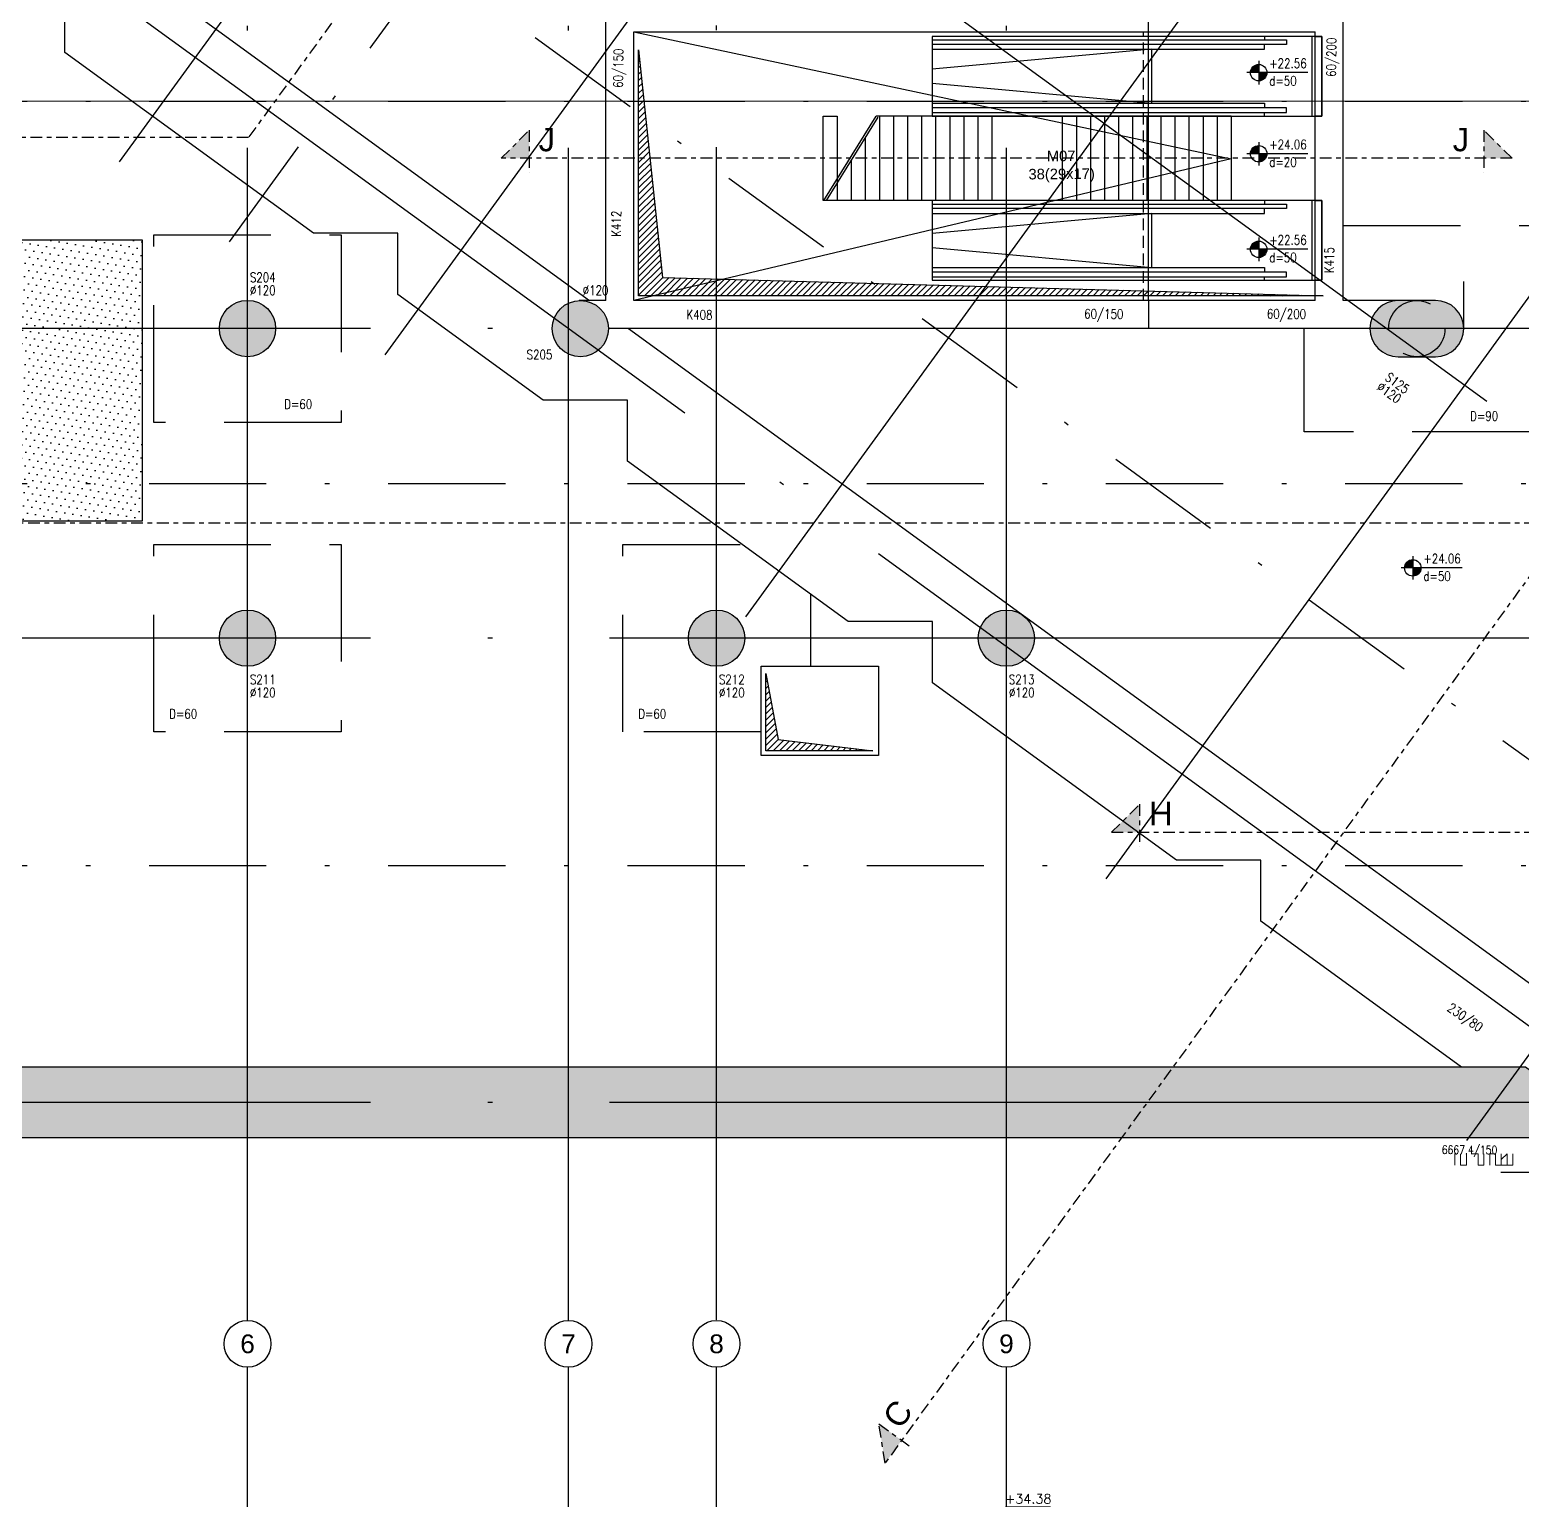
# Model space of a CAD drawing. Header units: inches. Extents: x 400392 to 401495, y 4543971 to 4544133.
# Drawn here: x 400750.15 to 400781.95, y 4544038.53 to 4544069.86 of the extents above; entities that cross this region are included whole.
import ezdxf
from ezdxf.enums import TextEntityAlignment as Align

# ---------------------------------------------------------------- set-up
doc = ezdxf.new("R2010")
doc.units = ezdxf.units.IN
doc.header["$MEASUREMENT"] = 0
for name, pattern in [('ACAD_ISO05W100', [33, 24, -3, 0, -3, 0, -3]), ('AKS', [3, 2.5, -0.25, 0, -0.25]), ('CENTER', [2, 1.25, -0.25, 0.25, -0.25]), ('CONTINU', [0]), ('DASHDOT2', [0.5, 0.25, -0.125, 0, -0.125]), ('HIDDEN', [0.375, 0.25, -0.125])]:
    doc.linetypes.add(name, pattern=pattern)
doc.layers.add('A-DETL', color=90, linetype='Continuous', lineweight=15)
for name, color, linetype in [('aks prota', 2, 'AKS'), ('boşluk prota', 2, 'Continuous'), ('boşluk taraması prota', 252, 'Continuous'), ('caks prota', 4, 'Continuous'), ('iderzi_PROTA', 3, 'Continuous'), ('kesit tarama prota', 252, 'Continuous'), ('kiriş boyutu prota', 6, 'Continuous'), ('kiriş prota', 6, 'Continuous'), ('kolon prota', 1, 'Continuous'), ('kolon tarama prota', 252, 'Continuous'), ('kot prota', 4, 'Continuous'), ('lkolon prota', 4, 'Continuous'), ('lperde prota', 4, 'Continuous'), ('merdiven prota', 2, 'Continuous'), ('not çizgisi prota', 4, 'Continuous'), ('perde prota', 1, 'Continuous'), ('PRT-AL-TUNEL_EKSENI', 14, 'DASHDOT2'), ('PRT-CST-rc_level', 6, 'Continuous'), ('PRT-CST-rc_levermark', 4, 'Continuous'), ('prt-s-taxis', 7, 'Continuous'), ('skesit prota', 7, 'Continuous'), ('st-s_kolon tarama', 252, 'Continuous'), ('st-s_level (kot)', 6, 'Continuous'), ('st-s_levelmark (kot işareti)', 4, 'Continuous'), ('st_s_ölçü', 4, 'Continuous'), ('taks prota', 7, 'Continuous'), ('temel prota', 6, 'Continuous'), ('tkesit prota', 7, 'Continuous'), ('tkolon prota', 6, 'Continuous')]:
    doc.layers.add(name, color=color, linetype=linetype)
doc.styles.add('Arial', font='Arial.ttf')
doc.styles.add('OLCU', font='romanstw.shx')
doc.styles.add('PRT-MI-a_Arial', font='Arial.ttf', dxfattribs={"height": 30})
doc.styles.add('TAKS', font='Arial Unicode.ttf')
doc.styles.add('TKIRIS', font='romanstw.shx')
doc.styles.add('tkolon', font='romanstw.shx')
doc.dimstyles.new('1-50', dxfattribs={"dimtxt": 10, "dimasz": 4, "dimexe": 4, "dimexo": 8, "dimgap": 4, "dimtad": 1, "dimdec": 1, "dimrnd": 0.05, "dimzin": 9, "dimdsep": 46, "dimtxsty": 'OLCU', "dimblk1": 'OBLIQUE', "dimblk2": 'OBLIQUE', "dimsah": 1, "dimcen": 2, "dimdle": 4, "dimclrd": 4, "dimclre": 4, "dimclrt": 3, "dimadec": 1, "dimazin": 0, "dimtfac": 1, "dimtdec": 1, "dimtix": 1, "dimtmove": 2, "dimatfit": 3, "dimldrblk": 'OBLIQUE', "dimfxl": 1, "dimtvp": 1, "dimtolj": 1, "dimtzin": 1, "dimarcsym": 0})
pattern_1 = [(54.007833, (399104.38342, 4543636.88038), (-0.081797527, 0.157515452), [0, -0.15875])]

# ---------------------------------------------------------------- blocks, each defined once
blk = doc.blocks.new('KOTK5')
at = {"layer": 'PRT-CST-rc_levermark'}
blk.add_line((217, 160), (-213, 160), dxfattribs=at)
blk.add_lwpolyline([(130, 130), (-130, 130), (0, 0)], close=True, dxfattribs=at)
at = {"layer": 'PRT-CST-rc_level', "style": 'OLCU'}
blk.add_attdef('000.00', text='', height=90, dxfattribs=at).set_placement((0, 193), align=Align.CENTER)
blk = doc.blocks.new('PLAN_KOT')
at = {"layer": 'st-s_levelmark (kot işareti)'}
h = blk.add_hatch(color=256, dxfattribs=at)
h.paths.add_polyline_path([(0, 17.5, 0.414214), (-17.5, 0), (0, 0)])
h.paths.add_polyline_path([(17.5, 0), (0, 0), (0, -17.5, 0.414214)])
for p, q in [((105, 0), (-25, 0)), ((0, 25), (0, -25))]:
    blk.add_line(p, q, dxfattribs=at)
blk.add_circle((0, 0), 17.5, dxfattribs=at)
at = {"layer": 'st-s_level (kot)', "color": 6, "style": 'OLCU', "width": 0.8}
for tag, p in [('KOT', (22.7, 9.8)), ('DÖŞEME_KALINLIĞI', (22.7, -27.6))]:
    blk.add_attdef(tag, p, '', height=20, dxfattribs=at)
blk = doc.blocks.new('_Oblique')
at = {"layer": 'st_s_ölçü', "lineweight": -2}
blk.add_line((-0.5, -0.5), (0.5, 0.5), dxfattribs=at)
blk = doc.blocks.new('A$C5FA63770')
at = {"color": 253}
blk.add_lwpolyline([(-574.4, 268.9), (-574.4, 98.9)], dxfattribs=at)
at = {"layer": 'st_s_ölçü', "color": 252, "ltscale": 0.1}
blk.add_line((236, 98.9), (236, 268.9), dxfattribs=at)
for points in [[(-574.4, 98.9), (257, 98.9), (257, 268.9), (-574.4, 268.9)], [(-574.4, 261.4), (181.3, 261.4), (181.3, 251.7), (-574.4, 251.7)], [(134.3, 268.9), (134.3, 261.4)], [(-574.4, 241.4), (134.3, 241.4), (134.3, 251.7)], [(-574.4, 168.9), (-105.9, 126.4), (-105.9, 241.4), (-574.4, 198.9)], [(-574.4, 126.4), (134.3, 126.4), (134.3, 116.2)], [(-574.4, 106.4), (181.3, 106.4), (181.3, 116.2), (-574.4, 116.2)], [(134.3, 98.9), (134.3, 106.4)]]:
    blk.add_lwpolyline(points, dxfattribs=at)
blk = doc.blocks.new('Stair_Anotation')
at = {"color": 0, "style": 'PRT-MI-a_Arial'}
blk.add_attdef('M.ADI', text='', height=0.2, dxfattribs=at).set_placement((0, 0), align=Align.BOTTOM_CENTER)
blk.add_attdef('BAS.SAYI-(EN-RIHT)', text='', height=0.2, dxfattribs=at).set_placement((0, -0.08), align=Align.TOP_CENTER)

msp = doc.modelspace()

# ---------------------------------------------------------------- hatches: boundary and pattern name
at = {"layer": 'boşluk taraması prota', "ltscale": 2}
h = msp.add_hatch(dxfattribs=at)
h.set_pattern_fill('ANSI31', color=256, scale=0.03, style=0)
h.set_pattern_definition([(45, (400046.99954, 4543652.90538), (-0.067351921, 0.067351921), [])])
h.paths.add_polyline_path([(400763.132, 4544069.435), (400763.639, 4544064.586), (400777.727, 4544064.193), (400763.132, 4544064.193)])
h = msp.add_hatch(dxfattribs=at)
h.set_pattern_fill('ANSI31', color=256, scale=0.03, style=0)
h.set_pattern_definition([(45, (400063.61934, 4543643.20538), (-0.067351921, 0.067351921), [])])
h.paths.add_polyline_path([(400765.844, 4544056.141), (400766.11, 4544054.731), (400768.126, 4544054.493), (400765.844, 4544054.493)])
at = {"layer": 'kesit tarama prota'}
h = msp.add_hatch(color=256, dxfattribs=at)
h.dxf.hatch_style = 1
h.paths.add_polyline_path([(400760.8, 4544067.724), (400760.2, 4544067.124), (400760.8, 4544067.124)])
h = msp.add_hatch(color=256, dxfattribs=at)
h.dxf.hatch_style = 1
h.paths.add_polyline_path([(400781.154, 4544067.724), (400781.754, 4544067.124), (400781.154, 4544067.124)])
h = msp.add_hatch(color=256, dxfattribs=at)
h.dxf.hatch_style = 1
h.paths.add_polyline_path([(400773.814, 4544053.353), (400773.214, 4544052.753), (400773.814, 4544052.753)])
h = msp.add_hatch(color=256, dxfattribs=at)
h.dxf.hatch_style = 1
h.paths.add_polyline_path([(400768.254, 4544040.14), (400768.387, 4544039.302), (400768.739, 4544039.787)])
at = {"layer": 'kolon tarama prota'}
h = msp.add_hatch(color=256, dxfattribs=at)
h.dxf.hatch_style = 1
h.paths.add_polyline_path([(400784.103, 4544046.243), (400782.038, 4544047.743), (400718.544, 4544047.743), (400718.544, 4544072.643), (400740.374, 4544072.643), (400742.928, 4544076.158), (400741.715, 4544077.04), (400739.61, 4544074.143), (400717.344, 4544074.143), (400717.344, 4544046.243)])
h = msp.add_hatch(color=256, dxfattribs=at)
h.dxf.hatch_style = 1
edge = h.paths.add_edge_path()
edge.add_arc((400754.794, 4544063.494), 0.6, 0, 360)
h = msp.add_hatch(color=256, dxfattribs=at)
h.dxf.hatch_style = 1
edge = h.paths.add_edge_path()
edge.add_arc((400761.89, 4544063.493), 0.6, 0, 360)
h = msp.add_hatch(color=256, dxfattribs=at)
h.dxf.hatch_style = 1
edge = h.paths.add_edge_path()
edge.add_arc((400779.324, 4544063.493), 0.6, 90, 270)
edge.add_line((400779.324, 4544062.893), (400780.124, 4544062.893))
edge.add_arc((400780.124, 4544063.493), 0.6, 270, 450)
edge.add_line((400780.124, 4544064.093), (400779.324, 4544064.093))
h = msp.add_hatch(color=256, dxfattribs=at)
h.dxf.hatch_style = 1
edge = h.paths.add_edge_path()
edge.add_arc((400754.794, 4544056.893), 0.6, 0, 360)
h = msp.add_hatch(color=256, dxfattribs=at)
h.dxf.hatch_style = 1
edge = h.paths.add_edge_path()
edge.add_arc((400764.794, 4544056.893), 0.6, 0, 360)
h = msp.add_hatch(color=256, dxfattribs=at)
h.dxf.hatch_style = 1
edge = h.paths.add_edge_path()
edge.add_arc((400770.973, 4544056.893), 0.6, 0, 360)
at = {"layer": 'st-s_kolon tarama', "ltscale": 0.001}
h = msp.add_hatch(dxfattribs=at)
h.set_pattern_fill('DOTS', color=253, scale=0.1, angle=54.0078)
h.set_pattern_definition(pattern_1)
h.paths.add_polyline_path([(400746.551, 4544065.384), (400752.551, 4544065.384), (400752.551, 4544059.384), (400746.551, 4544059.384)])
h = msp.add_hatch(dxfattribs=at)
h.set_pattern_fill('DOTS', color=253, scale=0.1, angle=54.0078)
h.set_pattern_definition(pattern_1)
h.paths.add_polyline_path([(400746.551, 4544065.384), (400752.551, 4544065.384), (400752.551, 4544059.384), (400746.551, 4544059.384)])

# ---------------------------------------------------------------- linework, layer by layer
at = {"layer": 'A-DETL', "color": 1, "lineweight": 5}
msp.add_lwpolyline([(400715.465, 4544068.343), (400873.914, 4544068.343)], dxfattribs=at)
at = {"layer": 'aks prota', "ltscale": 10}
for p, q in [((400752.067, 4544067.046), (400779.517, 4544104.827)), ((400757.731, 4544062.932), (400785.18, 4544100.713)), ((400765.416, 4544057.348), (400792.866, 4544095.129)), ((400773.101, 4544051.764), (400800.551, 4544089.545)), ((400805.57, 4544044.243), (400745.433, 4544087.936)), ((400780.788, 4544046.18), (400808.237, 4544083.961)), ((400788.472, 4544043.996), (400739.408, 4544079.643)), ((400764.794, 4544042.359), (400764.794, 4544077.227)), ((400770.973, 4544042.346), (400770.973, 4544077.215)), ((400754.794, 4544042.346), (400754.794, 4544077.031)), ((400761.634, 4544042.346), (400761.634, 4544077.031)), ((400877.814, 4544063.493), (400711.895, 4544063.493)), ((400877.814, 4544056.893), (400711.895, 4544056.893)), ((400877.814, 4544046.993), (400711.895, 4544046.993)), ((400754.796, 4543993.518), (400754.796, 4544041.346)), ((400761.636, 4543993.518), (400761.636, 4544041.346)), ((400764.796, 4543993.518), (400764.796, 4544041.346)), ((400770.975, 4543993.518), (400770.975, 4544041.346))]:
    msp.add_line(p, q, dxfattribs=at)
at = {"layer": 'boşluk prota', "ltscale": 0.05}
for points in [[(400763.132, 4544069.435), (400763.639, 4544064.586), (400777.727, 4544064.193), (400763.132, 4544064.193)], [(400765.844, 4544056.141), (400766.11, 4544054.731), (400768.126, 4544054.493), (400765.844, 4544054.493)]]:
    msp.add_lwpolyline(points, close=True, dxfattribs=at)
at = {"layer": 'caks prota', "ltscale": 0.05}
for centre in [(400754.794, 4544041.846), (400754.794, 4544041.846), (400761.637, 4544041.846), (400761.637, 4544041.846), (400764.793, 4544041.846), (400764.793, 4544041.846), (400770.975, 4544041.846), (400770.975, 4544041.846)]:
    msp.add_circle(centre, 0.5, dxfattribs=at)
at = {"layer": 'iderzi_PROTA', "linetype": 'ACAD_ISO05W100', "lineweight": 30, "ltscale": 2}
msp.add_lwpolyline([(400784.103, 4544046.243), (400782.038, 4544047.743), (400780.678, 4544047.743), (400776.396, 4544050.856), (400776.396, 4544052.157), (400774.603, 4544052.159), (400769.396, 4544055.942), (400769.396, 4544057.247), (400767.6, 4544057.247), (400762.896, 4544060.664), (400762.896, 4544061.969), (400761.098, 4544061.969), (400757.996, 4544064.223), (400757.996, 4544065.528), (400756.199, 4544065.528), (400750.896, 4544069.381), (400750.896, 4544070.687), (400749.099, 4544070.687), (400745.695, 4544073.16), (400746.165, 4544073.808), (400741.715, 4544077.041)], dxfattribs=at)
at = {"layer": 'kiriş prota'}
for p, q in [((400747.047, 4544075.021), (400762.088, 4544064.093)), ((400763.032, 4544064.093), (400763.032, 4544069.824)), ((400763.032, 4544069.824), (400777.556, 4544069.824)), ((400774.001, 4544064.093), (400774.001, 4544069.824)), ((400762.432, 4544064.093), (400761.868, 4544064.093)), ((400777.556, 4544064.093), (400763.032, 4544064.093)), ((400779.463, 4544064.093), (400778.156, 4544064.093)), ((400778.724, 4544063.493), (400762.49, 4544063.493)), ((400762.913, 4544063.493), (400784.591, 4544047.743))]:
    msp.add_line(p, q, dxfattribs=at)
at = {"layer": 'kiriş prota', "linetype": 'HIDDEN'}
msp.add_line((400773.894, 4544064.093), (400773.894, 4544069.824), dxfattribs=at)
at = {"layer": 'kiriş prota'}
for points in [[(400762.432, 4544064.093), (400762.432, 4544070.424), (400764.576, 4544073.374)], [(400778.156, 4544064.093), (400778.156, 4544070.424)], [(400777.556, 4544064.093), (400777.556, 4544069.824)], [(400775.765, 4544068.024), (400768.199, 4544068.024)], [(400775.765, 4544066.224), (400767.081, 4544066.224)], [(400746.551, 4544065.384), (400752.551, 4544065.384), (400752.551, 4544059.384), (400746.551, 4544059.384), (400746.551, 4544065.384)], [(400746.551, 4544065.384), (400752.551, 4544065.384), (400752.551, 4544059.384), (400746.551, 4544059.384), (400746.551, 4544065.384)]]:
    msp.add_lwpolyline(points, dxfattribs=at)
at = {"layer": 'kiriş prota', "linetype": 'HIDDEN', "ltscale": 5}
for points in [[(400774.001, 4544069.824), (400774.001, 4544070.424)], [(400774.001, 4544064.093), (400774.001, 4544063.493)]]:
    msp.add_lwpolyline(points, dxfattribs=at)
at = {"layer": 'kiriş prota'}
msp.add_lwpolyline([(400765.744, 4544056.293), (400768.244, 4544056.293), (400768.244, 4544054.393), (400765.744, 4544054.393)], close=True, dxfattribs=at)
at = {"layer": 'kolon prota', "color": 1}
msp.add_lwpolyline([(400779.324, 4544064.093, 1), (400779.324, 4544062.893), (400780.124, 4544062.893, 1), (400780.124, 4544064.093)], format="xyb", close=True, dxfattribs=at)
for centre in [(400754.794, 4544063.494), (400761.89, 4544063.493), (400754.794, 4544056.893), (400764.794, 4544056.893), (400770.973, 4544056.893)]:
    msp.add_circle(centre, 0.6, dxfattribs=at)
at = {"layer": 'kolon prota', "color": 5, "linetype": 'HIDDEN', "ltscale": 5}
msp.add_circle((400779.724, 4544063.493), 0.6, dxfattribs=at)
at = {"layer": 'merdiven prota', "color": 4}
msp.add_lwpolyline([(400763.032, 4544069.824), (400775.765, 4544067.113), (400763.032, 4544064.093)], dxfattribs=at)
at = {"layer": 'merdiven prota', "linetype": 'HIDDEN', "ltscale": 10}
for points in [[(400777.556, 4544069.724), (400777.701, 4544069.724), (400777.701, 4544068.024), (400777.556, 4544068.024)], [(400767.081, 4544066.224), (400768.199, 4544068.024)], [(400767.14, 4544066.224), (400768.241, 4544067.998)], [(400768.265, 4544068.024), (400768.265, 4544066.224)], [(400768.565, 4544068.024), (400768.565, 4544066.224)], [(400768.865, 4544068.024), (400768.865, 4544066.224)], [(400769.165, 4544068.024), (400769.165, 4544066.224)], [(400769.465, 4544068.024), (400769.465, 4544066.224)], [(400769.765, 4544068.024), (400769.765, 4544066.224)], [(400770.065, 4544068.024), (400770.065, 4544066.224)], [(400770.365, 4544068.024), (400770.365, 4544066.224)], [(400770.665, 4544068.024), (400770.665, 4544066.224)], [(400772.165, 4544068.024), (400772.165, 4544066.224)], [(400772.465, 4544068.024), (400772.465, 4544066.224)], [(400772.765, 4544068.024), (400772.765, 4544066.224)], [(400773.065, 4544068.024), (400773.065, 4544066.224)], [(400773.365, 4544068.024), (400773.365, 4544066.224)], [(400773.665, 4544068.024), (400773.665, 4544066.224)], [(400773.965, 4544068.024), (400773.965, 4544066.224)], [(400774.265, 4544068.024), (400774.265, 4544066.224)], [(400774.565, 4544068.024), (400774.565, 4544066.224)], [(400774.865, 4544068.024), (400774.865, 4544066.224)], [(400775.165, 4544068.024), (400775.165, 4544066.224)], [(400775.465, 4544068.024), (400775.465, 4544066.224)], [(400775.765, 4544068.024), (400775.765, 4544066.224)], [(400767.965, 4544067.553), (400767.965, 4544066.224)], [(400767.665, 4544067.069), (400767.665, 4544066.224)], [(400767.365, 4544066.586), (400767.365, 4544066.224)], [(400777.556, 4544066.224), (400777.701, 4544066.224), (400777.701, 4544064.524), (400777.556, 4544064.524)]]:
    msp.add_lwpolyline(points, dxfattribs=at)
at = {"layer": 'perde prota'}
msp.add_lwpolyline([(400784.103, 4544046.243), (400782.038, 4544047.743), (400718.544, 4544047.743), (400718.544, 4544072.643), (400740.374, 4544072.643), (400742.928, 4544076.158), (400741.715, 4544077.04), (400739.61, 4544074.143), (400717.344, 4544074.143), (400717.344, 4544046.243)], close=True, dxfattribs=at)
at = {"layer": 'PRT-AL-TUNEL_EKSENI', "ltscale": 10}
for p, q in [((400754.408, 4544065.345), (400781.858, 4544103.126)), ((400795.957, 4544044.243), (400742.112, 4544083.365)), ((400711.895, 4544068.343), (400877.814, 4544068.343)), ((400711.895, 4544060.193), (400877.814, 4544060.193)), ((400711.895, 4544052.043), (400877.814, 4544052.043))]:
    msp.add_line(p, q, dxfattribs=at)
at = {"layer": 'skesit prota', "linetype": 'CENTER', "ltscale": 0.2}
for p, q in [((400760.2, 4544067.124), (400760.8, 4544067.724)), ((400760.8, 4544067.724), (400760.8, 4544066.824)), ((400781.154, 4544067.724), (400781.154, 4544066.824)), ((400781.754, 4544067.124), (400781.154, 4544067.724)), ((400773.214, 4544052.753), (400773.814, 4544053.353)), ((400773.814, 4544053.353), (400773.814, 4544052.453)), ((400768.254, 4544040.14), (400768.982, 4544039.611)), ((400768.387, 4544039.302), (400768.254, 4544040.14))]:
    msp.add_line(p, q, dxfattribs=at)
for points in [[(400783.743, 4544107.382), (400754.815, 4544067.567), (400707.814, 4544067.567)], [(400806.807, 4544092.183), (400768.387, 4544039.302)], [(400781.754, 4544067.124), (400760.2, 4544067.124)], [(400707.214, 4544059.35), (400873.995, 4544059.35)], [(400773.214, 4544052.753), (400852.18, 4544052.753)]]:
    msp.add_lwpolyline(points, dxfattribs=at)
at = {"layer": 'st_s_ölçü', "color": 6, "lineweight": 0}
for points in [[(400780.534, 4544045.775), (400780.534, 4544045.899), (400780.534, 4544045.775), (400780.534, 4544045.652)], [(400780.658, 4544045.899), (400780.658, 4544045.652), (400780.781, 4544045.652), (400780.781, 4544045.899)], [(400780.905, 4544045.899), (400781.029, 4544045.899)], [(400781.029, 4544045.899), (400781.029, 4544045.652)], [(400781.029, 4544045.899), (400781.029, 4544045.652), (400781.153, 4544045.652), (400781.153, 4544045.899)], [(400781.277, 4544045.899), (400781.277, 4544045.652)], [(400781.277, 4544045.899), (400781.4, 4544045.899)], [(400781.4, 4544045.899), (400781.4, 4544045.652), (400781.524, 4544045.652), (400781.524, 4544045.899)], [(400781.648, 4544045.775), (400781.648, 4544045.899), (400781.524, 4544045.775), (400781.524, 4544045.652), (400781.648, 4544045.652)], [(400781.648, 4544045.899), (400781.648, 4544045.652), (400781.772, 4544045.652), (400781.772, 4544045.899)]]:
    msp.add_lwpolyline(points, dxfattribs=at)
at = {"layer": 'temel prota', "color": 5}
msp.add_lwpolyline([(400767.065, 4544068.024), (400767.365, 4544068.024), (400767.365, 4544066.224), (400767.065, 4544066.224)], close=True, dxfattribs=at)
at = {"layer": 'temel prota', "linetype": 'HIDDEN', "ltscale": 10}
for points in [[(400778.156, 4544065.693), (400782.124, 4544065.693), (400782.124, 4544061.293), (400777.324, 4544061.293), (400777.324, 4544063.493)], [(400765.744, 4544054.893), (400762.794, 4544054.893), (400762.794, 4544058.893), (400765.331, 4544058.893)], [(400766.794, 4544057.831), (400766.794, 4544056.293)]]:
    msp.add_lwpolyline(points, dxfattribs=at)
for points in [[(400752.794, 4544065.494), (400756.794, 4544065.494), (400756.794, 4544061.494), (400752.794, 4544061.494)], [(400752.794, 4544058.893), (400756.794, 4544058.893), (400756.794, 4544054.893), (400752.794, 4544054.893)]]:
    msp.add_lwpolyline(points, close=True, dxfattribs=at)
at = {"layer": 'temel prota'}
msp.add_lwpolyline([(400780.724, 4544063.493), (400780.724, 4544064.5)], dxfattribs=at)

# ---------------------------------------------------------------- block references
at = {"xscale": 0.01, "yscale": 0.01, "zscale": 0.01}
for p in [(400775.131, 4544067.035), (400775.131, 4544063.535)]:
    msp.add_blockref('A$C5FA63770', p, dxfattribs=at)
at = {"layer": 'kot prota', "linetype": 'CONTINU', "ltscale": 0.1}
ref = msp.add_blockref('KOTK5', (400771.437, 4544038.013), dxfattribs=dict(at, xscale=-0.002222222222222222, yscale=0.002222222222222222, zscale=0.002222222222222222, rotation=359.9999999999902))
ref.add_attrib('000.00', '+34.38', dxfattribs={"layer": 'PRT-CST-rc_level', "height": 0.2, "style": 'OLCU'}).set_placement((400771.437, 4544038.442), align=Align.CENTER)
at = {"layer": 'prt-s-taxis'}
ref = msp.add_blockref('Stair_Anotation', (400772.151, 4544066.995), dxfattribs=dict(at, xscale=-1.125, yscale=1.125, zscale=1.125, rotation=0.5489632544569911))
ref.add_attrib('M.ADI', 'M07', dxfattribs={"layer": '0', "color": 0, "height": 0.225, "rotation": 0.549, "style": 'PRT-MI-a_Arial'}).set_placement((400772.142, 4544066.995), align=Align.BOTTOM_CENTER)
ref.add_attrib('BAS.SAYI-(EN-RIHT)', '38(29x17)', dxfattribs={"layer": '0', "color": 0, "height": 0.225, "rotation": 0.549, "style": 'PRT-MI-a_Arial'}).set_placement((400772.15, 4544066.905), align=Align.TOP_CENTER)
at = {"layer": 'st-s_level (kot)', "linetype": 'CONTINU', "ltscale": 0.1, "xscale": 0.01, "yscale": 0.01, "zscale": 0.01}
for p, values in [((400776.352, 4544068.951), {'KOT': '+22.56', 'DÖŞEME_KALINLIĞI': 'd=50'}), ((400776.352, 4544067.221), {'KOT': '+24.06', 'DÖŞEME_KALINLIĞI': 'd=20'}), ((400776.352, 4544065.184), {'KOT': '+22.56', 'DÖŞEME_KALINLIĞI': 'd=50'}), ((400779.637, 4544058.391), {'KOT': '+24.06', 'DÖŞEME_KALINLIĞI': 'd=50'})]:
    msp.add_blockref('PLAN_KOT', p, dxfattribs=at).add_auto_attribs(values)

# ---------------------------------------------------------------- texts
at = {"layer": 'kiriş boyutu prota', "ltscale": 0.05, "style": 'TKIRIS', "width": 0.8}
for s, rotation, p in [('60/150', 89.582, (400762.702, 4544069.464)), ('60/200', 89.582, (400777.903, 4544069.697)), ('60/150', 359.582, (400773.468, 4544063.802)), ('60/200', 359.582, (400777.363, 4544063.802))]:
    msp.add_text(s, height=0.2, rotation=rotation, dxfattribs=at).set_placement(p, align=Align.MIDDLE_RIGHT)
msp.add_text('230/80', height=0.2, rotation=325.2371, dxfattribs=at).set_placement((400780.413, 4544049.045), align=Align.MIDDLE_LEFT)
at = {"layer": 'kiriş prota', "ltscale": 0.05, "style": 'TKIRIS', "width": 0.8}
for s, rotation, p in [('K412', 89.582, (400762.653, 4544065.451)), ('K415', 89.582, (400777.855, 4544064.675)), ('K408', 359.582, (400764.152, 4544063.791))]:
    msp.add_text(s, height=0.2, rotation=rotation, dxfattribs=at).set_placement(p, align=Align.MIDDLE_LEFT)
at = {"layer": 'lkolon prota', "style": 'tkolon', "width": 0.8}
for p in [(400754.844, 4544064.209), (400761.94, 4544064.209), (400754.844, 4544055.632), (400764.844, 4544055.632), (400771.026, 4544055.632)]:
    msp.add_text('%%C120', height=0.2, dxfattribs=at).set_placement(p)
msp.add_text('%%C120', height=0.2, rotation=324, dxfattribs=at).set_placement((400778.852, 4544062.209))
at = {"layer": 'lperde prota', "style": 'tkolon', "width": 0.8}
msp.add_text('6667.4/150', height=0.18, rotation=359.6395, dxfattribs=at).set_placement((400780.255, 4544045.985), align=Align.MIDDLE_LEFT)
at = {"layer": 'st-s_level (kot)', "color": 6, "style": 'OLCU', "width": 0.8}
for tag, p in [('D=60', (400755.576, 4544061.781)), ('D=90', (400780.861, 4544061.528)), ('D=60', (400753.124, 4544055.18)), ('D=60', (400763.124, 4544055.18))]:
    msp.add_attdef(tag, p, '', height=0.2, dxfattribs=at)
at = {"layer": 'taks prota', "style": 'TAKS'}
for s, p in [('6', (400754.794, 4544041.846)), ('6', (400754.794, 4544041.846)), ('7', (400761.637, 4544041.846)), ('7', (400761.637, 4544041.846)), ('8', (400764.793, 4544041.846)), ('8', (400764.793, 4544041.846)), ('9', (400770.975, 4544041.846)), ('9', (400770.975, 4544041.846))]:
    msp.add_text(s, height=0.4, dxfattribs=at).set_placement(p, align=Align.MIDDLE_CENTER)
at = {"layer": 'tkesit prota', "style": 'Arial'}
for s, p in [('J', (400761, 4544067.274)), ('J', (400780.488, 4544067.274)), ('H', (400774.014, 4544052.903))]:
    msp.add_text(s, height=0.5, dxfattribs=at).set_placement(p)
msp.add_text('C', height=0.5, rotation=54, dxfattribs=at).set_placement((400768.709, 4544040))
at = {"layer": 'tkolon prota', "style": 'tkolon', "width": 0.8}
for s, p in [('S204', (400754.844, 4544064.486)), ('S205', (400760.745, 4544062.839)), ('S211', (400754.844, 4544055.91)), ('S212', (400764.844, 4544055.91)), ('S213', (400771.025, 4544055.91))]:
    msp.add_text(s, height=0.2, dxfattribs=at).set_placement(p)
msp.add_text('S125', height=0.2, rotation=324, dxfattribs=at).set_placement((400779.027, 4544062.411))

# ---------------------------------------------------------------- leaders
at = {"layer": 'not çizgisi prota'}
msp.add_leader([(400783.741, 4544046.466), (400782.968, 4544045.498), (400781.512, 4544045.498)], dimstyle='1-50', override={"dimasz": 12, "dimgap": 4, "dimtad": 0}, dxfattribs=at)

doc.saveas('drawing.dxf')
